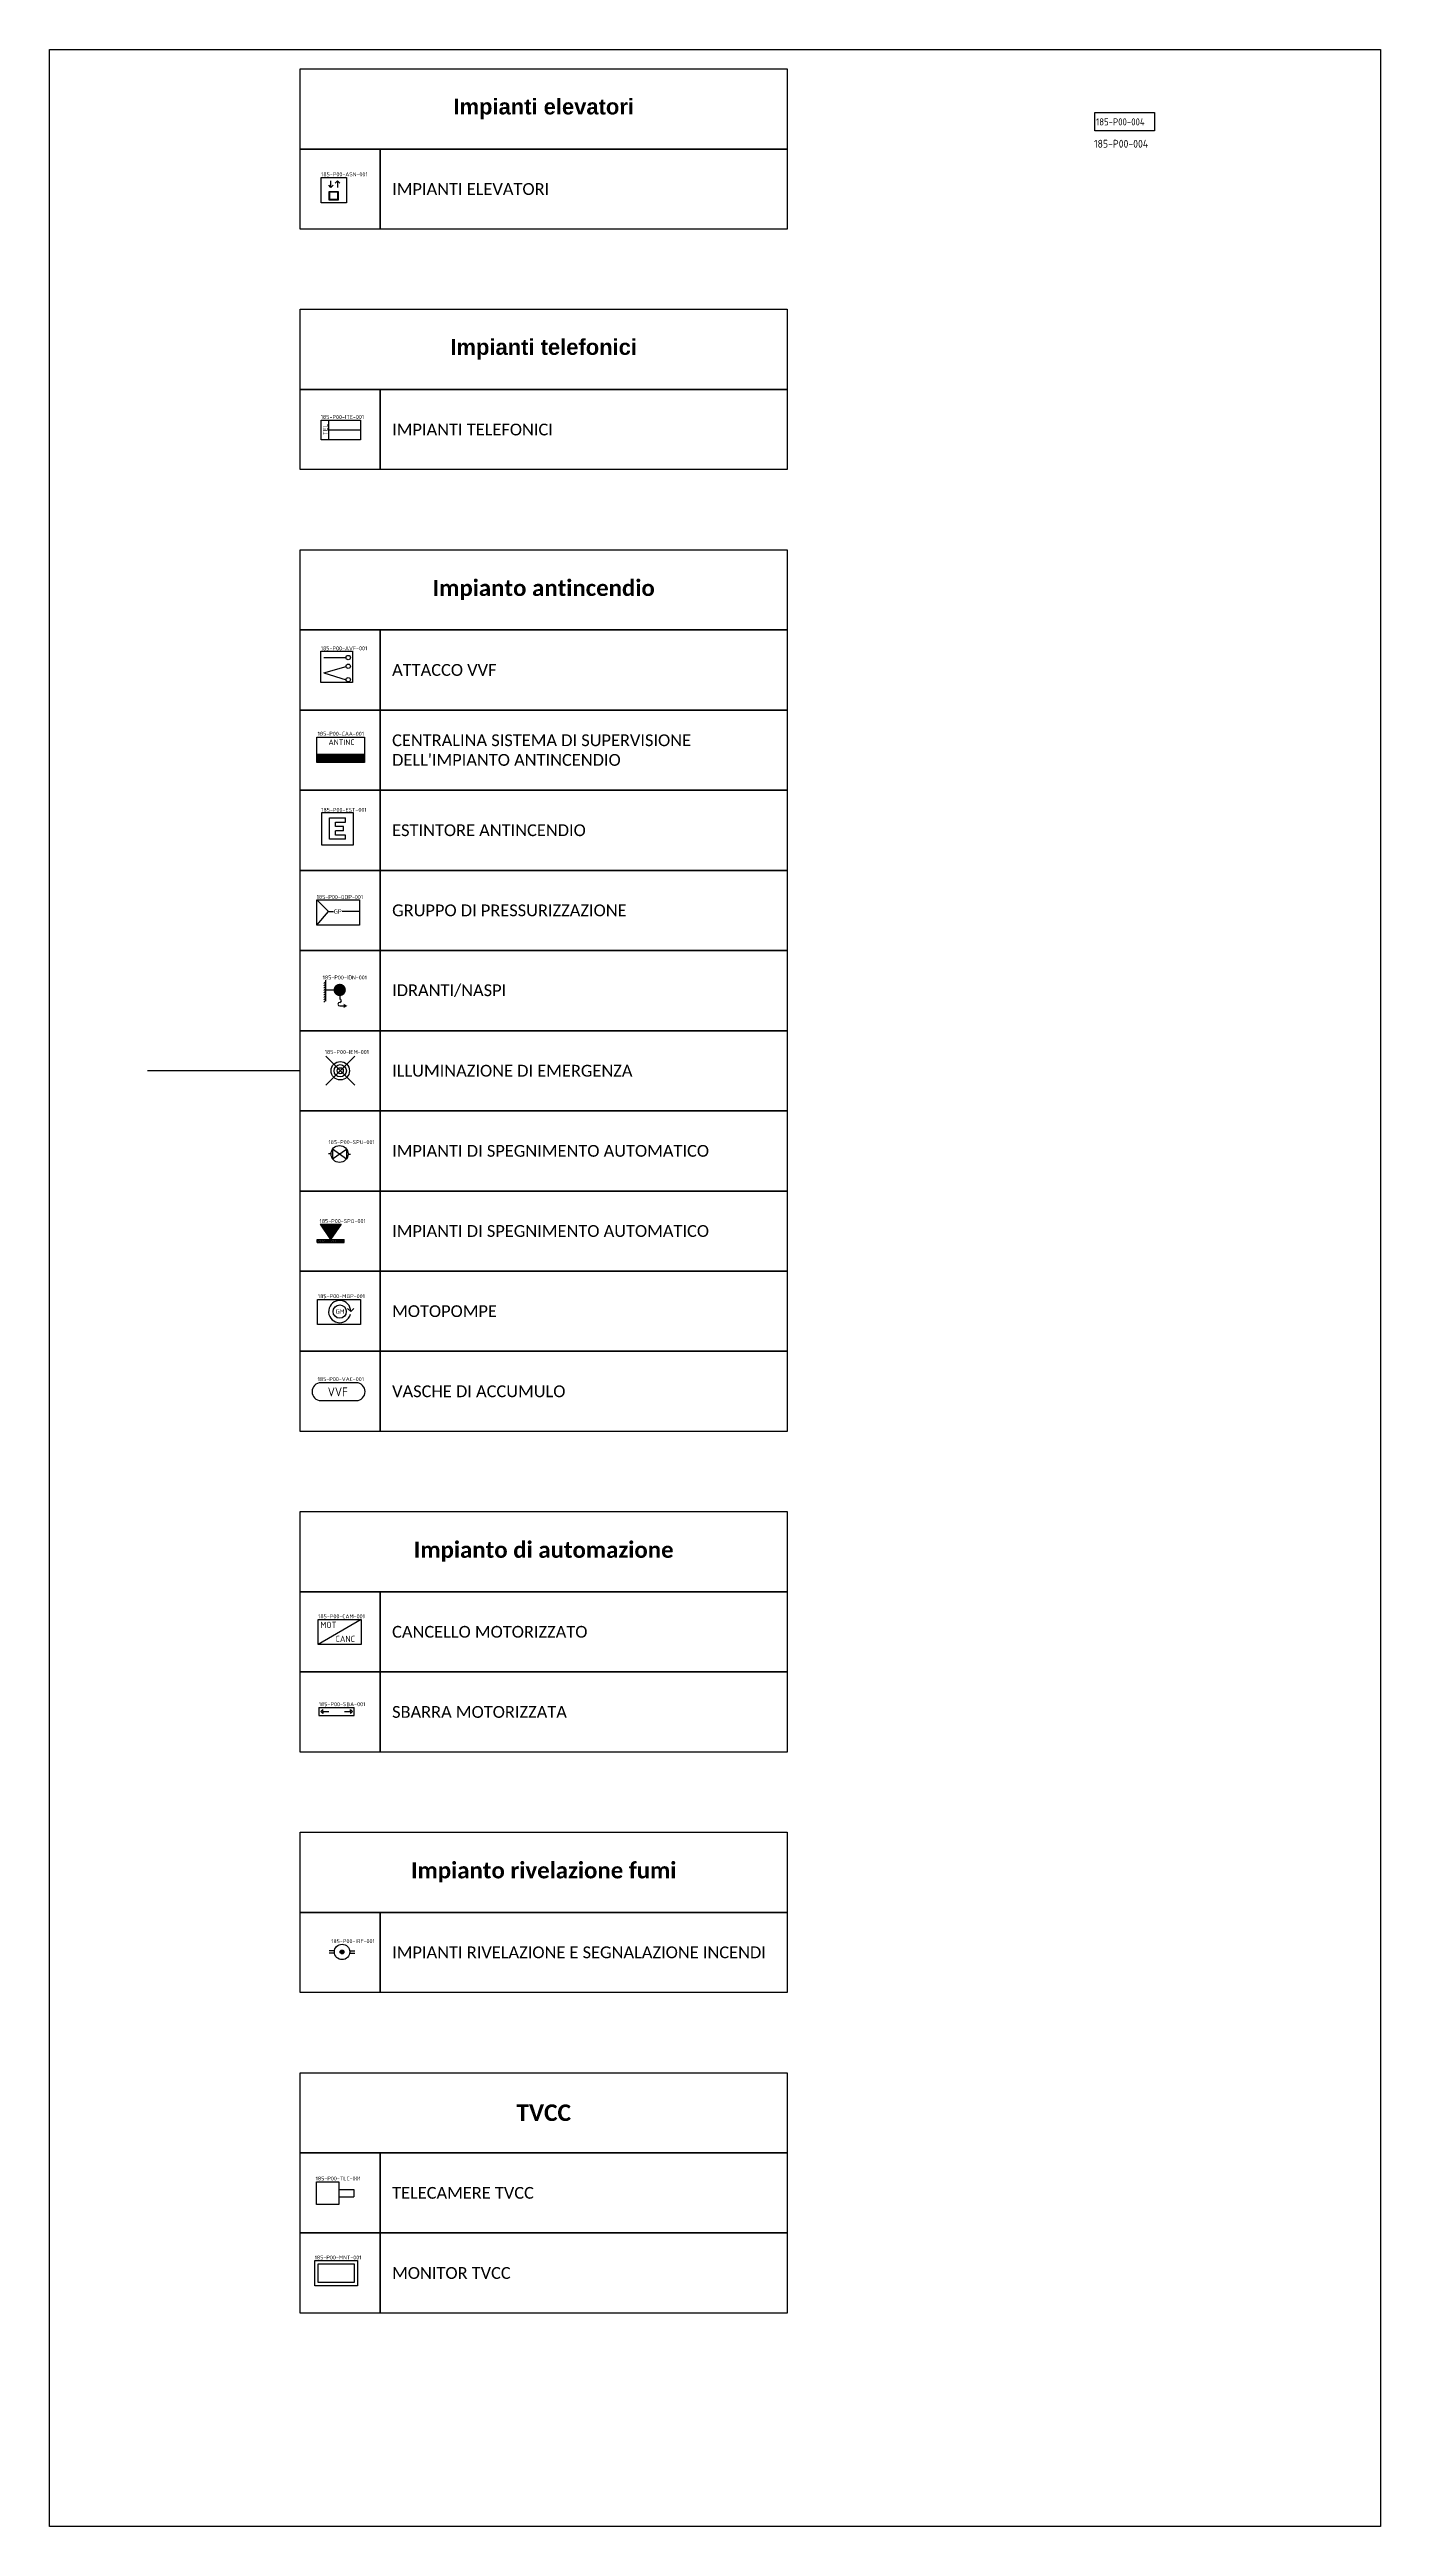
# Model space of a CAD drawing. Header units: millimetres. Extents: x -605.1 to -535.8, y -486.8 to -421.1.
# Drawn here: x -552.74 to -535.8, y -480.41 to -448.89 of the extents above; entities that cross this region are included whole.
import ezdxf

# ---------------------------------------------------------------- set-up
doc = ezdxf.new("R2010")
doc.units = ezdxf.units.MM
doc.linetypes.add('TRATTEGGIATA', pattern=[0.75, 0.5, -0.25])
for name, color, linetype in [('00_Legenda-Linee', 7, 'Continuous'), ('A-Testo', 7, 'Continuous'), ('I-Impianti Antincendio', 1, 'Continuous'), ('I-Impianti Automazione', 4, 'Continuous'), ('I-Impianti Elevatori', 4, 'Continuous'), ('I-Impianti Rilevazione Fumi', 1, 'Continuous'), ('I-Impianti TVCC', 6, 'Continuous'), ('I-Telefonici', 6, 'Continuous'), ('Z-RM', 5, 'Continuous'), ('Z-RMBK', 6, 'Continuous'), ('Z-RMTXT', 1, 'Continuous')]:
    doc.layers.add(name, color=color, linetype=linetype)
doc.styles.get("Standard").update_dxf_attribs({"font": 'isocp.shx'})

# ---------------------------------------------------------------- blocks, each defined once
blk = doc.blocks.new('ELEVATORE')
for points in [[(-0.161, 0.322), (0.161, 0.322), (0.161, 0), (-0.161, 0)], [(-0.057, 0.147), (0.057, 0.147), (0.057, 0.034), (-0.057, 0.034)], [(-0.049, 0.139), (0.049, 0.139), (0.049, 0.042), (-0.049, 0.042)]]:
    blk.add_lwpolyline(points, close=True)
for points in [[(-0.036, 0.198), (-0.064, 0.227)], [(-0.036, 0.198), (-0.036, 0.28)], [(-0.036, 0.198), (-0.007, 0.227)], [(0.046, 0.28), (0.017, 0.251)], [(0.046, 0.28), (0.046, 0.198)], [(0.046, 0.28), (0.075, 0.251)]]:
    blk.add_lwpolyline(points)
blk.add_attdef('CODICE', (-0.161, 0.339), '', height=0.05)
at = {"flags": 1}
for tag, p in [('CODICE_LOCALE', (-0.148, -0.165)), ('DENOMINAZIONE_APPARATO', (-0.143, -0.268)), ('MARCA', (-0.147, -0.604)), ('FOTO', (-0.143, -0.505)), ('NOTE', (-0.143, -0.399)), ('TIPO', (-0.147, -0.804)), ('STATO_CONSERVAZIONE', (-0.146, -0.897)), ('MODELLO', (-0.143, -0.7)), ('CODICE_STORICO', (-0.182, -1.126)), ('MATRICOLA', (-0.182, -1.214)), ('ANNO_COSTRUZIONE_INSTALLAZIONE', (-0.165, -1.003)), ('GC', (-0.181, -1.593)), ('NUMERO_FERMATE', (-0.179, -1.322)), ('FUNE_OLEODIN', (-0.179, -1.412)), ('PORTATA_IMP_ELEVATORE', (-0.179, -1.5)), ('VCT', (-0.181, -1.761)), ('VCL', (-0.181, -1.848)), ('VSAN', (-0.181, -1.935)), ('GF', (-0.181, -1.681)), ('ATTRIBUTO_01', (-0.188, -2.124)), ('ATTRIBUTO_02', (-0.188, -2.21)), ('VCC', (-0.181, -2.026)), ('ATTRIBUTO_03', (-0.188, -2.306)), ('ATTRIBUTO_04', (-0.188, -2.392)), ('ATTRIBUTO_05', (-0.188, -2.481)), ('ATTRIBUTO_06', (-0.188, -2.566)), ('ATTRIBUTO_07', (-0.188, -2.659)), ('ATTRIBUTO_08', (-0.187, -2.744)), ('ATTRIBUTO_09', (-0.187, -2.835)), ('ATTRIBUTO_10', (-0.187, -2.921))]:
    blk.add_attdef(tag, p, '', height=0.05, dxfattribs=at)
blk = doc.blocks.new('IMP_TELEFONICI')
for p, q in [((-0.25, 0.25), (0.25, 0.25)), ((-0.25, 0), (-0.25, 0.25)), ((0.25, 0), (-0.25, 0)), ((-0.15, 0), (-0.15, 0.25)), ((-0.15, 0.125), (0.25, 0.125)), ((0.25, 0.25), (0.25, 0))]:
    blk.add_line(p, q)
at = {"insert": (-0.227, 0.058), "char_height": 0.06, "width": 0.36299, "attachment_point": 1, "rotation": 90}
blk.add_mtext('{\\Fisocp.shx|c228;TEL}', dxfattribs=at)
blk.add_attdef('CODICE', (-0.254, 0.266), '', height=0.05)
at = {"flags": 1}
for tag, p in [('CODICE_LOCALE', (-0.275, -0.186)), ('DENOMINAZIONE_APPARATO', (-0.269, -0.288)), ('NOTE', (-0.27, -0.42)), ('FOTO', (-0.27, -0.525)), ('SUPERFICIE', (-0.265, -0.63)), ('GC', (-0.259, -0.869)), ('GF', (-0.259, -0.957)), ('STATO_CONSERVAZIONE', (-0.253, -0.747)), ('VCT', (-0.259, -1.037)), ('VCL', (-0.259, -1.124)), ('VSAN', (-0.259, -1.212)), ('VCC', (-0.259, -1.302)), ('ATTRIBUTO_01', (-0.265, -1.401)), ('ATTRIBUTO_02', (-0.265, -1.486)), ('ATTRIBUTO_03', (-0.265, -1.583)), ('ATTRIBUTO_04', (-0.265, -1.668)), ('ATTRIBUTO_05', (-0.265, -1.757)), ('ATTRIBUTO_06', (-0.265, -1.842)), ('ATTRIBUTO_07', (-0.265, -1.935)), ('ATTRIBUTO_08', (-0.265, -2.021)), ('ATTRIBUTO_09', (-0.265, -2.112)), ('ATTRIBUTO_10', (-0.265, -2.197))]:
    blk.add_attdef(tag, p, '', height=0.05, dxfattribs=at)
blk = doc.blocks.new('ATTPOMPA')
for p, q in [((-0.2, 0.4), (0.2, 0.4)), ((-0.2, 0), (-0.2, 0.4)), ((-0.165, 0.319), (0.118, 0.319)), ((0.2, 0.4), (0.2, 0)), ((0.2, 0), (-0.2, 0)), ((-0.165, 0.122), (0.119, 0.206)), ((-0.165, 0.122), (0.119, 0.037))]:
    blk.add_line(p, q)
for centre in [(0.146, 0.319), (0.146, 0.208), (0.146, 0.036)]:
    blk.add_circle(centre, 0.0277)
blk.add_attdef('CODICE', (-0.202, 0.411), '', height=0.05)
at = {"flags": 1}
for tag, p in [('CODICE_LOCALE', (-0.184, -0.202)), ('DENOMINAZIONE_APPARATO', (-0.179, -0.304)), ('TIPO', (-0.195, -0.569)), ('STATO_CONSERVAZIONE', (-0.194, -0.662)), ('FOTO', (-0.186, -0.486)), ('NOTE', (-0.179, -0.398)), ('CODICE_STORICO', (-0.195, -0.765)), ('GC', (-0.185, -0.863)), ('GF', (-0.185, -0.95)), ('VCT', (-0.185, -1.03)), ('VCL', (-0.185, -1.117)), ('VSAN', (-0.185, -1.205)), ('VCC', (-0.185, -1.295)), ('ATTRIBUTO_01', (-0.191, -1.394)), ('ATTRIBUTO_02', (-0.191, -1.479)), ('ATTRIBUTO_03', (-0.191, -1.576)), ('ATTRIBUTO_04', (-0.191, -1.661)), ('ATTRIBUTO_05', (-0.191, -1.75)), ('ATTRIBUTO_06', (-0.191, -1.836)), ('ATTRIBUTO_07', (-0.191, -1.929)), ('ATTRIBUTO_08', (-0.191, -2.014)), ('ATTRIBUTO_09', (-0.191, -2.105)), ('ATTRIBUTO_10', (-0.191, -2.19))]:
    blk.add_attdef(tag, p, '', height=0.05, dxfattribs=at)
blk = doc.blocks.new('CENTRANTINC')
for p, q in [((-0.302, 0.103), (0.302, 0.103)), ((-0.302, 0.089), (0.302, 0.089)), ((-0.302, 0.074), (0.302, 0.074)), ((-0.302, 0.059), (0.302, 0.059)), ((-0.302, 0.044), (0.302, 0.044)), ((-0.302, 0.03), (0.302, 0.03)), ((-0.302, 0.015), (0.302, 0.015))]:
    blk.add_line(p, q)
blk.add_lwpolyline([(-0.302, 0.322), (0.302, 0.322), (0.302, 0), (-0.302, 0)], close=True)
at = {"insert": (-0.156, 0.292), "char_height": 0.07, "attachment_point": 1}
blk.add_mtext_dynamic_manual_height_columns('ANTINC', width=0.39664, gutter_width=0.5, heights=[0], dxfattribs=at)
blk.add_attdef('CODICE', (-0.294, 0.34), '', height=0.05)
at = {"flags": 1}
for tag, p in [('CODICE_LOCALE', (-0.304, -0.121)), ('DENOMINAZIONE_APPARATO', (-0.299, -0.224)), ('NOTE', (-0.299, -0.355)), ('MARCA', (-0.303, -0.56)), ('FOTO', (-0.299, -0.461)), ('MODELLO', (-0.299, -0.656)), ('TIPO', (-0.303, -0.76)), ('STATO_CONSERVAZIONE', (-0.302, -0.853)), ('GC', (-0.298, -0.966)), ('VCT', (-0.298, -1.134)), ('VCL', (-0.298, -1.221)), ('VSAN', (-0.298, -1.308)), ('GF', (-0.298, -1.054)), ('ATTRIBUTO_01', (-0.304, -1.497)), ('ATTRIBUTO_02', (-0.304, -1.583)), ('VCC', (-0.298, -1.399)), ('ATTRIBUTO_03', (-0.304, -1.679)), ('ATTRIBUTO_04', (-0.304, -1.765)), ('ATTRIBUTO_05', (-0.304, -1.854)), ('ATTRIBUTO_06', (-0.304, -1.939)), ('ATTRIBUTO_07', (-0.304, -2.032)), ('ATTRIBUTO_08', (-0.304, -2.117)), ('ATTRIBUTO_09', (-0.304, -2.208)), ('ATTRIBUTO_10', (-0.304, -2.294))]:
    blk.add_attdef(tag, p, '', height=0.05, dxfattribs=at)
blk = doc.blocks.new('NASPO')
h = blk.add_hatch(color=256)
h.paths.add_polyline_path([(-0.079, 0.203, 1), (0.079, 0.203, 1)])
h.paths.add_polyline_path([(0.049, 0.029), (0.049, 0), (0.049, -0.029), (0.097, 0)])
for p, q in [((-0.182, 0.326), (-0.182, 0.061)), ((-0.182, 0.306), (-0.203, 0.285)), ((-0.182, 0.277), (-0.203, 0.255)), ((-0.182, 0.247), (-0.203, 0.226)), ((-0.182, 0.217), (-0.203, 0.196)), ((-0.182, 0.187), (-0.203, 0.166)), ((-0.182, 0.158), (-0.203, 0.137)), ((-0.182, 0.128), (-0.203, 0.107)), ((-0.182, 0.098), (-0.203, 0.077)), ((-0.182, 0.068), (-0.203, 0.047)), ((-0.182, 0.203), (-0.08, 0.203)), ((0, 0.124), (0, 0.087)), ((0, 0), (0.049, 0))]:
    blk.add_line(p, q)
for centre, radius, start, end in [((0, 0.022), 0.0222, 90, 270), ((0, 0.066), 0.0211, 270, 90)]:
    blk.add_arc(centre, radius, start, end)
blk.add_attdef('CODICE', (-0.217, 0.337), '', height=0.05)
at = {"flags": 1}
for tag, p in [('CODICE_LOCALE', (-0.2, -0.16)), ('DENOMINAZIONE_APPARATO', (-0.194, -0.262)), ('MARCA', (-0.198, -0.598)), ('NOTE', (-0.195, -0.394)), ('FOTO', (-0.195, -0.499)), ('TIPO', (-0.199, -0.799)), ('STATO_CONSERVAZIONE', (-0.198, -0.891)), ('MODELLO', (-0.194, -0.694)), ('CODICE_STORICO', (-0.189, -0.997)), ('MATRICOLA', (-0.189, -1.085)), ('GC', (-0.189, -1.298)), ('DATA_CONTROLLO_SEMESTRALE', (-0.187, -1.172)), ('VCT', (-0.189, -1.466)), ('VCL', (-0.189, -1.553)), ('GF', (-0.189, -1.386)), ('ATTRIBUTO_01', (-0.195, -1.83)), ('ATTRIBUTO_02', (-0.195, -1.915)), ('VSAN', (-0.189, -1.641)), ('VCC', (-0.189, -1.731)), ('ATTRIBUTO_03', (-0.195, -2.012)), ('ATTRIBUTO_04', (-0.195, -2.097)), ('ATTRIBUTO_05', (-0.195, -2.186)), ('ATTRIBUTO_06', (-0.195, -2.272)), ('ATTRIBUTO_07', (-0.195, -2.364)), ('ATTRIBUTO_08', (-0.195, -2.45)), ('ATTRIBUTO_09', (-0.195, -2.541)), ('ATTRIBUTO_10', (-0.195, -2.626))]:
    blk.add_attdef(tag, p, '', height=0.05, dxfattribs=at)
blk = doc.blocks.new('ESTINTORE')
at = {"color": 0}
for p, q in [((0.204, 0.409), (-0.204, 0.409)), ((-0.204, 0.409), (-0.204, 0)), ((-0.1, 0.07), (-0.1, 0.342)), ((-0.1, 0.342), (0.101, 0.342)), ((0.101, 0.287), (0.101, 0.342)), ((0.204, 0), (0.204, 0.409)), ((-0.204, 0), (0.204, 0)), ((0.101, 0.07), (-0.1, 0.07)), ((-0.026, 0.287), (0.101, 0.287)), ((-0.026, 0.235), (-0.026, 0.287)), ((0.076, 0.235), (-0.026, 0.235)), ((-0.026, 0.125), (-0.026, 0.177)), ((0.076, 0.177), (-0.026, 0.177)), ((0.101, 0.125), (-0.026, 0.125)), ((0.076, 0.177), (0.076, 0.235)), ((0.101, 0.07), (0.101, 0.125))]:
    blk.add_line(p, q, dxfattribs=at)
blk.add_attdef('CODICE', (-0.207, 0.42), '', height=0.05)
at = {"flags": 1}
for tag, p in [('CODICE_LOCALE', (-0.226, -0.253)), ('DENOMINAZIONE_APPARATO', (-0.221, -0.355)), ('NOTE', (-0.221, -0.486)), ('FOTO', (-0.221, -0.592)), ('TIPO', (-0.225, -0.891)), ('STATO_CONSERVAZIONE', (-0.224, -0.984)), ('MARCA', (-0.225, -0.691)), ('MODELLO', (-0.221, -0.787)), ('ANNO_COSTRUZIONE_INSTALLAZIONE', (-0.237, -1.084)), ('CODICE_STORICO', (-0.234, -1.198)), ('MATRICOLA', (-0.234, -1.286)), ('CARRELLATO', (-0.234, -1.382)), ('PESO', (-0.234, -1.469)), ('DATA_CONTROLLO_SEMESTRALE', (-0.234, -1.557)), ('VCT', (-0.23, -1.839)), ('VCL', (-0.23, -1.926)), ('GC', (-0.23, -1.672)), ('GF', (-0.23, -1.759)), ('ATTRIBUTO_01', (-0.236, -2.203)), ('VSAN', (-0.23, -2.014)), ('VCC', (-0.23, -2.104)), ('ATTRIBUTO_02', (-0.236, -2.288)), ('ATTRIBUTO_03', (-0.236, -2.385)), ('ATTRIBUTO_04', (-0.236, -2.47)), ('ATTRIBUTO_05', (-0.236, -2.559)), ('ATTRIBUTO_06', (-0.236, -2.645)), ('ATTRIBUTO_07', (-0.236, -2.738)), ('ATTRIBUTO_08', (-0.236, -2.823)), ('ATTRIBUTO_09', (-0.236, -2.914)), ('ATTRIBUTO_10', (-0.236, -2.999))]:
    blk.add_attdef(tag, p, '', height=0.05, dxfattribs=at)
blk = doc.blocks.new('GRUPRESSUR')
blk.add_lwpolyline([(-0.273, 0.322), (0.273, 0.322), (0.273, 0), (-0.273, 0)], close=True)
for points in [[(-0.273, 0.322), (-0.123, 0.173)], [(-0.273, 0), (-0.123, 0.173), (-0.057, 0.173)], [(0.266, 0.173), (0.051, 0.173)]]:
    blk.add_lwpolyline(points)
blk.add_text('GP', height=0.0539).set_placement((-0.054, 0.146))
blk.add_attdef('CODICE', (-0.273, 0.333), '', height=0.05)
at = {"flags": 1}
for tag, p in [('CODICE_LOCALE', (-0.276, -0.19)), ('DENOMINAZIONE_APPARATO', (-0.27, -0.293)), ('MARCA', (-0.274, -0.629)), ('NOTE', (-0.27, -0.424)), ('FOTO', (-0.271, -0.53)), ('TIPO', (-0.275, -0.829)), ('STATO_CONSERVAZIONE', (-0.274, -0.922)), ('MODELLO', (-0.27, -0.725)), ('VCT', (-0.269, -1.203)), ('VCL', (-0.269, -1.29)), ('GC', (-0.269, -1.035)), ('GF', (-0.269, -1.123)), ('ATTRIBUTO_01', (-0.276, -1.566)), ('VSAN', (-0.269, -1.377)), ('VCC', (-0.269, -1.468)), ('ATTRIBUTO_02', (-0.276, -1.652)), ('ATTRIBUTO_03', (-0.276, -1.748)), ('ATTRIBUTO_04', (-0.276, -1.834)), ('ATTRIBUTO_05', (-0.276, -1.923)), ('ATTRIBUTO_06', (-0.276, -2.008)), ('ATTRIBUTO_07', (-0.276, -2.101)), ('ATTRIBUTO_08', (-0.276, -2.186)), ('ATTRIBUTO_09', (-0.276, -2.277)), ('ATTRIBUTO_10', (-0.275, -2.363))]:
    blk.add_attdef(tag, p, '', height=0.05, dxfattribs=at)
blk = doc.blocks.new('ILL_EMERGENZA')
at = {"color": 0, "linetype": 'ByBlock'}
for p, q in [((0.184, 0.184), (-0.184, -0.184)), ((-0.184, 0.184), (0.184, -0.184))]:
    blk.add_line(p, q, dxfattribs=at)
for radius in [0.117, 0.078, 0.039]:
    blk.add_circle((0, 0), radius, dxfattribs=at)
blk.add_attdef('CODICE', (-0.197, 0.214), '', height=0.05)
at = {"flags": 1}
for tag, p in [('NUMERO_CORPI_ILLUMINANTI', (-0.197, -0.649)), ('CODICE_LOCALE', (-0.19, -0.452)), ('DENOMINAZIONE_APPARATO', (-0.184, -0.554)), ('MARCA', (-0.207, -0.98)), ('FOTO', (-0.203, -0.881)), ('NOTE', (-0.203, -0.775)), ('TIPO', (-0.207, -1.18)), ('STATO_CONSERVAZIONE', (-0.206, -1.273)), ('MODELLO', (-0.203, -1.076)), ('VCT', (-0.202, -1.554)), ('GC', (-0.202, -1.386)), ('GF', (-0.202, -1.474)), ('ATTRIBUTO_01', (-0.208, -1.917)), ('VCL', (-0.202, -1.641)), ('VSAN', (-0.202, -1.728)), ('VCC', (-0.202, -1.819)), ('ATTRIBUTO_02', (-0.208, -2.003)), ('ATTRIBUTO_03', (-0.208, -2.099)), ('ATTRIBUTO_04', (-0.208, -2.185)), ('ATTRIBUTO_05', (-0.208, -2.274)), ('ATTRIBUTO_06', (-0.208, -2.359)), ('ATTRIBUTO_07', (-0.208, -2.452)), ('ATTRIBUTO_08', (-0.208, -2.537)), ('ATTRIBUTO_09', (-0.208, -2.628)), ('ATTRIBUTO_10', (-0.208, -2.714))]:
    blk.add_attdef(tag, p, '', height=0.05, dxfattribs=at)
blk = doc.blocks.new('GRUPMOTOP')
blk.add_lwpolyline([(-0.273, 0.322), (0.273, 0.322), (0.273, 0), (-0.273, 0)], close=True)
for points in [[(0.149, 0.166), (0.109, 0.206)], [(0.149, 0.166), (0.189, 0.206)]]:
    blk.add_lwpolyline(points)
blk.add_circle((0.008, 0.166), 0.0843)
blk.add_arc((0.008, 0.166), 0.141, 0, 346.0006)
blk.add_text('GM', height=0.0562).set_placement((-0.045, 0.139))
blk.add_attdef('CODICE', (-0.269, 0.337), '', height=0.05)
at = {"flags": 1}
for tag, p in [('CODICE_LOCALE', (-0.279, -0.158)), ('DENOMINAZIONE_APPARATO', (-0.273, -0.26)), ('MARCA', (-0.277, -0.596)), ('NOTE', (-0.273, -0.391)), ('FOTO', (-0.274, -0.497)), ('PORTATA', (-0.288, -0.981)), ('TIPO', (-0.278, -0.796)), ('STATO_CONSERVAZIONE', (-0.277, -0.889)), ('MODELLO', (-0.273, -0.692)), ('PREVALENZA', (-0.275, -1.07)), ('GC', (-0.275, -1.174)), ('GF', (-0.275, -1.262)), ('VCT', (-0.275, -1.342)), ('VCL', (-0.275, -1.429)), ('VSAN', (-0.275, -1.516)), ('VCC', (-0.275, -1.607)), ('ATTRIBUTO_01', (-0.281, -1.706)), ('ATTRIBUTO_02', (-0.281, -1.791)), ('ATTRIBUTO_03', (-0.281, -1.887)), ('ATTRIBUTO_04', (-0.281, -1.973)), ('ATTRIBUTO_05', (-0.281, -2.062)), ('ATTRIBUTO_06', (-0.281, -2.147)), ('ATTRIBUTO_07', (-0.281, -2.24)), ('ATTRIBUTO_08', (-0.281, -2.325)), ('ATTRIBUTO_09', (-0.281, -2.416)), ('ATTRIBUTO_10', (-0.281, -2.502))]:
    blk.add_attdef(tag, p, '', height=0.05, dxfattribs=at)
blk = doc.blocks.new('SPRINKLER')
at = {"color": 0, "linetype": 'ByBlock', "ltscale": 0.1}
for p, q in [((-0.171, 0), (-0.171, 0.036)), ((-0.171, 0.036), (0.171, 0.036)), ((-0.171, 0.025), (-0.16, 0.036)), ((-0.171, 0.004), (-0.139, 0.036)), ((-0.171, 0), (0.171, 0)), ((-0.154, 0), (-0.119, 0.036)), ((-0.134, 0.233), (0.134, 0.233)), ((-0.134, 0.233), (0, 0.036)), ((-0.134, 0), (-0.098, 0.036)), ((-0.132, 0.23), (-0.128, 0.233)), ((-0.123, 0.218), (-0.107, 0.233)), ((-0.115, 0.205), (-0.087, 0.233)), ((-0.113, 0), (-0.077, 0.036)), ((-0.106, 0.193), (-0.066, 0.233)), ((-0.098, 0.181), (-0.045, 0.233)), ((-0.092, 0), (-0.057, 0.036)), ((-0.09, 0.168), (-0.025, 0.233)), ((-0.081, 0.156), (-0.004, 0.233)), ((-0.073, 0.144), (0.017, 0.233)), ((-0.072, 0), (-0.036, 0.036)), ((-0.065, 0.131), (0.038, 0.233)), ((-0.056, 0.119), (0.058, 0.233)), ((-0.051, 0), (-0.015, 0.036)), ((-0.048, 0.106), (0.079, 0.233)), ((-0.04, 0.094), (0.1, 0.233)), ((-0.031, 0.082), (0.12, 0.233)), ((-0.03, 0), (0.006, 0.036)), ((-0.023, 0.069), (0.119, 0.211)), ((-0.014, 0.057), (0.075, 0.147)), ((-0.009, 0), (0.026, 0.036)), ((-0.006, 0.045), (0.032, 0.083)), ((0.011, 0), (0.047, 0.036)), ((0.032, 0), (0.068, 0.036)), ((0.053, 0), (0.088, 0.036)), ((0.073, 0), (0.109, 0.036)), ((0.094, 0), (0.13, 0.036)), ((0.115, 0), (0.15, 0.036)), ((0.135, 0), (0.171, 0.035)), ((0.156, 0), (0.171, 0.015)), ((0.171, 0), (0.171, 0.036))]:
    blk.add_line(p, q, dxfattribs=at)
at = {"linetype": 'ByBlock', "ltscale": 0.1}
blk.add_line((0.134, 0.233), (0, 0.036), dxfattribs=at)
blk.add_attdef('CODICE', (-0.14, 0.246), '', height=0.05)
at = {"flags": 1}
for tag, p in [('CODICE_LOCALE', (-0.171, -0.103)), ('DENOMINAZIONE_APPARATO', (-0.166, -0.206)), ('NOTE', (-0.166, -0.337)), ('SUPERFICIE', (-0.184, -0.653)), ('STATO_CONSERVAZIONE', (-0.168, -0.54)), ('FOTO', (-0.166, -0.443)), ('VCT', (-0.221, -0.9)), ('VCL', (-0.221, -0.987)), ('GC', (-0.221, -0.732)), ('GF', (-0.221, -0.82)), ('ATTRIBUTO_01', (-0.227, -1.264)), ('VSAN', (-0.221, -1.075)), ('VCC', (-0.221, -1.165)), ('ATTRIBUTO_02', (-0.227, -1.349)), ('ATTRIBUTO_03', (-0.227, -1.445)), ('ATTRIBUTO_04', (-0.227, -1.531)), ('ATTRIBUTO_05', (-0.227, -1.62)), ('ATTRIBUTO_06', (-0.227, -1.705)), ('ATTRIBUTO_07', (-0.227, -1.798)), ('ATTRIBUTO_08', (-0.227, -1.884)), ('ATTRIBUTO_09', (-0.227, -1.974)), ('ATTRIBUTO_10', (-0.227, -2.06))]:
    blk.add_attdef(tag, p, '', height=0.05, dxfattribs=at)
blk = doc.blocks.new('SERBAACCU_VVFF')
for points in [[(0.225, 0.225), (-0.225, 0.225)], [(-0.225, 0), (0.225, 0)]]:
    blk.add_lwpolyline(points)
for centre, start, end in [((-0.225, 0.113), 90, 270), ((0.225, 0.113), 270, 90)]:
    blk.add_arc(centre, 0.113, start, end)
blk.add_text('VVF', height=0.1127).set_placement((-0.138, 0.054))
blk.add_attdef('CODICE', (-0.267, 0.247), '', height=0.05)
at = {"flags": 1}
for tag, p in [('CODICE_LOCALE', (-0.263, -0.187)), ('DENOMINAZIONE_APPARATO', (-0.258, -0.29)), ('NOTE', (-0.258, -0.421)), ('FOTO', (-0.258, -0.527)), ('VOLUME', (-0.248, -0.617)), ('STATO_CONSERVAZIONE', (-0.247, -0.71)), ('VCT', (-0.242, -0.991)), ('GC', (-0.242, -0.824)), ('GF', (-0.242, -0.911)), ('VCL', (-0.242, -1.078)), ('VSAN', (-0.242, -1.166)), ('VCC', (-0.242, -1.256)), ('ATTRIBUTO_01', (-0.249, -1.355)), ('ATTRIBUTO_02', (-0.249, -1.44)), ('ATTRIBUTO_03', (-0.249, -1.537)), ('ATTRIBUTO_04', (-0.249, -1.622)), ('ATTRIBUTO_05', (-0.249, -1.711)), ('ATTRIBUTO_06', (-0.249, -1.797)), ('ATTRIBUTO_07', (-0.249, -1.889)), ('ATTRIBUTO_08', (-0.249, -1.975)), ('ATTRIBUTO_09', (-0.249, -2.066)), ('ATTRIBUTO_10', (-0.249, -2.151))]:
    blk.add_attdef(tag, p, '', height=0.05, dxfattribs=at)
blk = doc.blocks.new('IMP_SPEGNIMENTO_AUT')
for p, q in [((-0.087, -0.062), (0.089, 0.063)), ((0.089, -0.063), (-0.087, 0.062)), ((-0.087, 0.062), (-0.087, -0.062)), ((0.089, 0.063), (0.089, -0.063))]:
    blk.add_line(p, q)
for points in [[(-0.107, 0.001), (-0.14, 0.001)], [(0.109, 0.001), (0.109, 0), (0.141, 0)]]:
    blk.add_lwpolyline(points)
blk.add_circle((0.001, 0.001), 0.108)
blk.add_attdef('CODICE', (-0.14, 0.127), '', height=0.05)
at = {"flags": 1}
for tag, p in [('CODICE_LOCALE', (-0.174, -0.252)), ('DENOMINAZIONE_APPARATO', (-0.168, -0.354)), ('NOTE', (-0.169, -0.486)), ('FOTO', (-0.169, -0.591)), ('STATO_CONSERVAZIONE', (-0.184, -0.775)), ('SUPERFICIE', (-0.176, -0.684)), ('GC', (-0.171, -0.858)), ('GF', (-0.171, -0.946)), ('VCT', (-0.171, -1.026)), ('VCL', (-0.171, -1.113)), ('VSAN', (-0.171, -1.201)), ('VCC', (-0.171, -1.291)), ('ATTRIBUTO_01', (-0.177, -1.39)), ('ATTRIBUTO_02', (-0.177, -1.475)), ('ATTRIBUTO_03', (-0.177, -1.572)), ('ATTRIBUTO_04', (-0.177, -1.657)), ('ATTRIBUTO_05', (-0.177, -1.746)), ('ATTRIBUTO_06', (-0.177, -1.832)), ('ATTRIBUTO_07', (-0.177, -1.924)), ('ATTRIBUTO_08', (-0.177, -2.01)), ('ATTRIBUTO_09', (-0.177, -2.101)), ('ATTRIBUTO_10', (-0.177, -2.186))]:
    blk.add_attdef(tag, p, '', height=0.05, dxfattribs=at)
blk = doc.blocks.new('MOT_CANC')
blk.add_line((0.273, 0.322), (-0.273, 0))
blk.add_lwpolyline([(-0.273, 0.322), (0.273, 0.322), (0.273, 0), (-0.273, 0)], close=True)
at = {"char_height": 0.08, "attachment_point": 1}
for s, insert in [('MOT', (-0.245, 0.291)), ('CANC', (-0.052, 0.113))]:
    blk.add_mtext_dynamic_manual_height_columns(s, width=0.39664, gutter_width=0.5, heights=[0], dxfattribs=dict(at, insert=insert))
blk.add_attdef('CODICE', (-0.273, 0.336), '', height=0.05)
at = {"flags": 1}
for tag, p in [('CODICE_LOCALE', (-0.273, -0.207)), ('DENOMINAZIONE_APPARATO', (-0.267, -0.309)), ('MARCA', (-0.271, -0.645)), ('NOTE', (-0.268, -0.44)), ('FOTO', (-0.268, -0.546)), ('TIPO', (-0.272, -0.845)), ('STATO_CONSERVAZIONE', (-0.271, -0.938)), ('MODELLO', (-0.268, -0.741)), ('VCT', (-0.267, -1.219)), ('VCL', (-0.267, -1.306)), ('GC', (-0.267, -1.051)), ('GF', (-0.267, -1.139)), ('ATTRIBUTO_01', (-0.273, -1.583)), ('VSAN', (-0.267, -1.394)), ('VCC', (-0.267, -1.484)), ('ATTRIBUTO_02', (-0.273, -1.668)), ('ATTRIBUTO_03', (-0.273, -1.764)), ('ATTRIBUTO_04', (-0.273, -1.85)), ('ATTRIBUTO_05', (-0.273, -1.939)), ('ATTRIBUTO_06', (-0.273, -2.024)), ('ATTRIBUTO_07', (-0.273, -2.117)), ('ATTRIBUTO_08', (-0.273, -2.203)), ('ATTRIBUTO_09', (-0.273, -2.293)), ('ATTRIBUTO_10', (-0.273, -2.379))]:
    blk.add_attdef(tag, p, '', height=0.05, dxfattribs=at)
blk = doc.blocks.new('SBARRA')
for p, q in [((-0.225, 0.1), (0.225, 0.1)), ((-0.225, 0.1), (-0.225, 0)), ((-0.175, 0.075), (-0.2, 0.05)), ((-0.175, 0.025), (-0.2, 0.05)), ((-0.175, 0.05), (-0.175, 0.075)), ((-0.175, 0.05), (-0.175, 0.025)), ((-0.175, 0.05), (-0.1, 0.05)), ((0.1, 0.05), (0.175, 0.05)), ((0.175, 0.05), (0.175, 0.075)), ((0.175, 0.075), (0.2, 0.05)), ((0.175, 0.05), (0.175, 0.025)), ((0.175, 0.025), (0.2, 0.05)), ((0.225, 0), (0.225, 0.1)), ((-0.225, 0), (0.225, 0))]:
    blk.add_line(p, q)
blk.add_attdef('CODICE', (-0.227, 0.117), '', height=0.05)
at = {"flags": 1}
for tag, p in [('CODICE_LOCALE', (-0.215, -0.144)), ('DENOMINAZIONE_APPARATO', (-0.209, -0.246)), ('MARCA', (-0.213, -0.582)), ('NOTE', (-0.209, -0.377)), ('FOTO', (-0.21, -0.483)), ('MODELLO', (-0.209, -0.678)), ('TIPO', (-0.214, -0.782)), ('STATO_CONSERVAZIONE', (-0.213, -0.875)), ('GC', (-0.208, -0.988)), ('VCT', (-0.208, -1.156)), ('VCL', (-0.208, -1.243)), ('GF', (-0.208, -1.076)), ('ATTRIBUTO_01', (-0.215, -1.52)), ('ATTRIBUTO_02', (-0.215, -1.605)), ('VSAN', (-0.208, -1.331)), ('VCC', (-0.208, -1.421)), ('ATTRIBUTO_03', (-0.215, -1.701)), ('ATTRIBUTO_04', (-0.215, -1.787)), ('ATTRIBUTO_05', (-0.215, -1.876)), ('ATTRIBUTO_06', (-0.215, -1.961)), ('ATTRIBUTO_07', (-0.215, -2.054)), ('ATTRIBUTO_08', (-0.215, -2.14)), ('ATTRIBUTO_09', (-0.215, -2.231)), ('ATTRIBUTO_10', (-0.215, -2.316))]:
    blk.add_attdef(tag, p, '', height=0.05, dxfattribs=at)
blk = doc.blocks.new('RILANTINC')
at = {"transparency": 33554687}
h = blk.add_hatch(color=256, dxfattribs=at)
h.dxf.hatch_style = 1
h.paths.add_polyline_path([(0.024, 0, 1), (-0.024, 0, 1)])
for p, q in [((-0.096, 0.015), (-0.162, 0.015)), ((0.096, 0.015), (0.162, 0.015)), ((-0.096, -0.015), (-0.162, -0.015)), ((0.096, -0.015), (0.162, -0.015))]:
    blk.add_line(p, q)
for radius in [0.0977, 0.0243]:
    blk.add_circle((0, 0), radius)
blk.add_attdef('CODICE', (-0.138, 0.112), '', height=0.05)
at = {"flags": 1}
for tag, p in [('CODICE_LOCALE', (-0.117, -0.194)), ('DENOMINAZIONE_APPARATO', (-0.111, -0.297)), ('STATO_CONSERVAZIONE', (-0.116, -0.596)), ('SUPERFICIE', (-0.116, -0.492)), ('NOTE', (-0.111, -0.39)), ('VCT', (-0.117, -0.857)), ('VCL', (-0.117, -0.944)), ('GC', (-0.117, -0.689)), ('GF', (-0.117, -0.777)), ('ATTRIBUTO_01', (-0.123, -1.22)), ('ATTRIBUTO_02', (-0.123, -1.306)), ('VSAN', (-0.117, -1.031)), ('VCC', (-0.117, -1.122)), ('ATTRIBUTO_03', (-0.123, -1.402)), ('ATTRIBUTO_04', (-0.123, -1.488)), ('ATTRIBUTO_05', (-0.123, -1.577)), ('ATTRIBUTO_06', (-0.123, -1.662)), ('ATTRIBUTO_07', (-0.123, -1.755)), ('ATTRIBUTO_08', (-0.123, -1.84)), ('ATTRIBUTO_09', (-0.123, -1.931)), ('ATTRIBUTO_10', (-0.123, -2.017))]:
    blk.add_attdef(tag, p, '', height=0.05, dxfattribs=at)
blk = doc.blocks.new('MONITOR_TVCC')
for points in [[(-0.273, 0.322), (0.273, 0.322), (0.273, 0), (-0.273, 0)], [(-0.23, 0.279), (0.23, 0.279), (0.23, 0.043), (-0.23, 0.043)]]:
    blk.add_lwpolyline(points, close=True)
blk.add_attdef('CODICE', (-0.273, 0.336), '', height=0.05)
at = {"flags": 1}
for tag, p in [('CODICE_LOCALE', (-0.276, -0.155)), ('DENOMINAZIONE_APPARATO', (-0.27, -0.257)), ('NOTE', (-0.271, -0.351)), ('FOTO', (-0.277, -0.44)), ('STATO_CONSERVAZIONE', (-0.275, -0.535)), ('GC', (-0.276, -0.628)), ('VCT', (-0.276, -0.796)), ('VCL', (-0.276, -0.883)), ('VSAN', (-0.276, -0.97)), ('GF', (-0.276, -0.716)), ('ATTRIBUTO_01', (-0.282, -1.159)), ('ATTRIBUTO_02', (-0.282, -1.245)), ('VCC', (-0.276, -1.061)), ('ATTRIBUTO_03', (-0.282, -1.341)), ('ATTRIBUTO_04', (-0.282, -1.427)), ('ATTRIBUTO_05', (-0.282, -1.516)), ('ATTRIBUTO_06', (-0.282, -1.601)), ('ATTRIBUTO_07', (-0.282, -1.694)), ('ATTRIBUTO_08', (-0.282, -1.779)), ('ATTRIBUTO_09', (-0.282, -1.87)), ('ATTRIBUTO_10', (-0.282, -1.956))]:
    blk.add_attdef(tag, p, '', height=0.05, dxfattribs=at)
blk = doc.blocks.new('TELECAMERE_TVCC')
for p, q in [((-0.143, 0.286), (0.143, 0.286)), ((-0.143, 0), (-0.143, 0.286)), ((0.143, 0.286), (0.143, 0)), ((0.143, 0.191), (0.334, 0.191)), ((0.143, 0.095), (0.334, 0.095)), ((0.334, 0.191), (0.334, 0.095)), ((0.143, 0), (-0.143, 0))]:
    blk.add_line(p, q)
blk.add_attdef('CODICE', (-0.153, 0.304), '', height=0.05)
at = {"flags": 1}
for tag, p in [('CODICE_LOCALE', (-0.085, -0.112)), ('DENOMINAZIONE_APPARATO', (-0.08, -0.214)), ('NOTE', (-0.08, -0.307)), ('FOTO', (-0.087, -0.396)), ('STATO_CONSERVAZIONE', (-0.085, -0.492)), ('GC', (-0.085, -0.585)), ('GF', (-0.085, -0.672)), ('VCT', (-0.085, -0.752)), ('VCL', (-0.085, -0.839)), ('VSAN', (-0.085, -0.927)), ('ATTRIBUTO_01', (-0.092, -1.116)), ('ATTRIBUTO_02', (-0.092, -1.201)), ('ATTRIBUTO_03', (-0.092, -1.298)), ('VCC', (-0.085, -1.017)), ('ATTRIBUTO_04', (-0.092, -1.383)), ('ATTRIBUTO_05', (-0.092, -1.472)), ('ATTRIBUTO_06', (-0.092, -1.558)), ('ATTRIBUTO_07', (-0.092, -1.651)), ('ATTRIBUTO_08', (-0.092, -1.736)), ('ATTRIBUTO_09', (-0.092, -1.827)), ('ATTRIBUTO_10', (-0.092, -1.912))]:
    blk.add_attdef(tag, p, '', height=0.05, dxfattribs=at)
blk = doc.blocks.new('BLOCCO_VANO')
blk.add_lwpolyline([(-0.378, 0.233), (0.378, 0.233), (0.378, 0), (-0.378, 0)], close=True)
blk.add_attdef('CODICE_LOCALE', (-0.364, 0.07), '', height=0.09)
at = {"flags": 1}
for tag, p in [('DESTINAZIONE_USO', (-0.366, -0.108)), ('PRESENZA_CONTROSOFFITTO', (-0.367, -0.265)), ('FINITURA_PAVIMENTO', (-0.367, -0.353)), ('DENOMINAZIONE_VANO', (-0.364, -0.186)), ('FINITURA_PARETE', (-0.367, -0.44)), ('FINITURA_SOFFITTO', (-0.365, -0.54)), ('FOTO', (-0.362, -0.633)), ('VOLUME', (-0.365, -0.924)), ('ALTEZZA', (-0.364, -0.733)), ('SUPERFICIE', (-0.364, -0.831)), ('PERIMETRO', (-0.359, -1.015))]:
    blk.add_attdef(tag, p, '', height=0.05, dxfattribs=at)

msp = doc.modelspace()

# ---------------------------------------------------------------- linework, layer by layer
msp.add_line((-549.551, -461.885), (-551.492, -461.885))
at = {"layer": '00_Legenda-Linee', "ltscale": 50}
for points in [[(-549.551, -449.133), (-543.352, -449.133), (-543.352, -450.153), (-549.551, -450.153)], [(-548.531, -450.153), (-543.352, -450.153), (-543.352, -451.173), (-548.531, -451.173)], [(-549.551, -452.193), (-543.352, -452.193), (-543.352, -453.213), (-549.551, -453.213)], [(-548.531, -453.213), (-543.352, -453.213), (-543.352, -454.234), (-548.531, -454.234)], [(-549.551, -455.254), (-543.352, -455.254), (-543.352, -456.274), (-549.551, -456.274)], [(-548.531, -456.274), (-543.352, -456.274), (-543.352, -457.294), (-548.531, -457.294)], [(-548.531, -457.294), (-543.352, -457.294), (-543.352, -458.314), (-548.531, -458.314)], [(-548.531, -458.314), (-543.352, -458.314), (-543.352, -459.334), (-548.531, -459.334)], [(-548.531, -459.334), (-543.352, -459.334), (-543.352, -460.355), (-548.531, -460.355)], [(-548.531, -460.355), (-543.352, -460.355), (-543.352, -461.375), (-548.531, -461.375)], [(-548.531, -461.375), (-543.352, -461.375), (-543.352, -462.395), (-548.531, -462.395)], [(-548.531, -462.395), (-543.352, -462.395), (-543.352, -463.415), (-548.531, -463.415)], [(-548.531, -463.415), (-543.352, -463.415), (-543.352, -464.435), (-548.531, -464.435)], [(-548.531, -464.435), (-543.352, -464.435), (-543.352, -465.455), (-548.531, -465.455)], [(-548.531, -465.455), (-543.352, -465.455), (-543.352, -466.475), (-548.531, -466.475)], [(-549.551, -467.496), (-543.352, -467.496), (-543.352, -468.516), (-549.551, -468.516)], [(-548.531, -468.516), (-543.352, -468.516), (-543.352, -469.536), (-548.531, -469.536)], [(-548.531, -469.536), (-543.352, -469.536), (-543.352, -470.556), (-548.531, -470.556)], [(-549.551, -471.576), (-543.352, -471.576), (-543.352, -472.596), (-549.551, -472.596)], [(-548.531, -472.596), (-543.352, -472.596), (-543.352, -473.617), (-548.531, -473.617)], [(-549.551, -474.637), (-543.352, -474.637), (-543.352, -475.657), (-549.551, -475.657)], [(-548.531, -475.657), (-543.352, -475.657), (-543.352, -476.677), (-548.531, -476.677)], [(-548.531, -476.677), (-543.352, -476.677), (-543.352, -477.697), (-548.531, -477.697)]]:
    msp.add_lwpolyline(points, close=True, dxfattribs=at)
at = {"layer": '00_Legenda-Linee'}
for points in [[(-549.551, -450.153), (-548.531, -450.153), (-548.531, -451.173), (-549.551, -451.173)], [(-549.551, -453.213), (-548.531, -453.213), (-548.531, -454.234), (-549.551, -454.234)], [(-549.551, -456.274), (-548.531, -456.274), (-548.531, -457.294), (-549.551, -457.294)], [(-549.551, -457.294), (-548.531, -457.294), (-548.531, -458.314), (-549.551, -458.314)], [(-549.551, -458.314), (-548.531, -458.314), (-548.531, -459.334), (-549.551, -459.334)], [(-549.551, -459.334), (-548.531, -459.334), (-548.531, -460.355), (-549.551, -460.355)], [(-549.551, -460.355), (-548.531, -460.355), (-548.531, -461.375), (-549.551, -461.375)], [(-549.551, -461.375), (-548.531, -461.375), (-548.531, -462.395), (-549.551, -462.395)], [(-549.551, -462.395), (-548.531, -462.395), (-548.531, -463.415), (-549.551, -463.415)], [(-549.551, -463.415), (-548.531, -463.415), (-548.531, -464.435), (-549.551, -464.435)], [(-549.551, -464.435), (-548.531, -464.435), (-548.531, -465.455), (-549.551, -465.455)], [(-549.551, -465.455), (-548.531, -465.455), (-548.531, -466.475), (-549.551, -466.475)], [(-549.551, -468.516), (-548.531, -468.516), (-548.531, -469.536), (-549.551, -469.536)], [(-549.551, -469.536), (-548.531, -469.536), (-548.531, -470.556), (-549.551, -470.556)], [(-549.551, -472.596), (-548.531, -472.596), (-548.531, -473.617), (-549.551, -473.617)], [(-549.551, -475.657), (-548.531, -475.657), (-548.531, -476.677), (-549.551, -476.677)], [(-549.551, -476.677), (-548.531, -476.677), (-548.531, -477.697), (-549.551, -477.697)]]:
    msp.add_lwpolyline(points, close=True, dxfattribs=at)
at = {"layer": 'Z-RM'}
msp.add_lwpolyline([(-552.741, -448.887), (-535.802, -448.887), (-535.802, -480.412), (-552.741, -480.412)], close=True, dxfattribs=at)

# ---------------------------------------------------------------- block references
at = {"layer": 'I-Impianti Antincendio'}
for name, p, values in [('ATTPOMPA', (-549.086, -456.944), {'CODICE': '185-P00-AVF-001'}), ('CENTRANTINC', (-549.035, -457.96), {'CODICE': '185-P00-CAA-001'}), ('ESTINTORE', (-549.076, -459.009), {'CODICE': '185-P00-EST-001'}), ('GRUPRESSUR', (-549.068, -460.031), {'CODICE': '185-P00-GDP-001'}), ('NASPO', (-549.048, -461.059), {'CODICE': '185-P00-IDN-001'}), ('ILL_EMERGENZA', (-549.041, -461.885), {'CODICE': '185-P00-IEM-001'}), ('IMP_SPEGNIMENTO_AUT', (-549.051, -462.945), {'CODICE': '185-P00-SPU-001'}), ('SPRINKLER', (-549.164, -464.069), {'CODICE': '185-P00-SPG-001'}), ('GRUPMOTOP', (-549.056, -465.116), {'CODICE': '185-P00-MGP-001'}), ('SERBAACCU_VVFF', (-549.062, -466.082), {'CODICE': '185-P00-VAC-001'})]:
    msp.add_blockref(name, p, dxfattribs=at).add_auto_attribs(values)
at = {"layer": 'I-Impianti Automazione'}
for name, p, values in [('MOT_CANC', (-549.049, -469.189), {'CODICE': '185-P00-CAM-001'}), ('SBARRA', (-549.087, -470.089), {'CODICE': '185-P00-SBA-001'})]:
    msp.add_blockref(name, p, dxfattribs=at).add_auto_attribs(values)
at = {"layer": 'I-Impianti Elevatori'}
msp.add_blockref('ELEVATORE', (-549.123, -450.839), dxfattribs=at).add_auto_attribs({'CODICE': '185-P00-ASN-001'})
at = {"layer": 'I-Impianti Rilevazione Fumi'}
msp.add_blockref('RILANTINC', (-549.018, -473.1), dxfattribs=at).add_auto_attribs({'CODICE': '185-P00-IRF-001'})
at = {"layer": 'I-Impianti TVCC'}
for name, p, values in [('TELECAMERE_TVCC', (-549.201, -476.313), {'CODICE': '185-P00-TLC-001'}), ('MONITOR_TVCC', (-549.093, -477.35), {'CODICE': '185-P00-MNT-001'})]:
    msp.add_blockref(name, p, dxfattribs=at).add_auto_attribs(values)
at = {"layer": 'I-Telefonici'}
msp.add_blockref('IMP_TELEFONICI', (-549.035, -453.854), dxfattribs=at).add_auto_attribs({'CODICE': '185-P00-ITE-001'})
at = {"layer": 'Z-RMBK'}
msp.add_blockref('BLOCCO_VANO', (-539.058, -449.923), dxfattribs=at).add_auto_attribs({'CODICE_LOCALE': '185-P00-004'})

# ---------------------------------------------------------------- texts
at = {"layer": 'A-Testo'}
for s, insert, char_height, width, attachment_point in [('{\\fArial|b1|i0|c0|p34;Impianti elevatori}', (-546.452, -449.643), 0.2, 6.19909, 5), ('\\pxi0,l1;{\\fCalibri|b0|i0|c1|p0;IMPIANTI ELEVATORI}', (-548.531, -450.663), 0.15, 5.17894, 4), ('{\\fArial|b1|i0|c0|p34;Impianti telefonici}', (-546.452, -452.703), 0.2, 6.19909, 5), ('\\pxi0,l1;{\\fCalibri|b0|i0|c1|p0;IMPIANTI TELEFONICI}', (-548.531, -453.724), 0.15, 5.17894, 4), ('{\\fCalibri|b1|i0|c1|p0;\\H1.025641x;Impianto antincendio}', (-546.452, -455.764), 0.2, 6.19909, 5), ('\\pxi0,l1;{\\fCalibri|b0|i0|c1|p0;ATTACCO VVF}', (-548.531, -456.784), 0.15, 5.17894, 4), ("\\pxi0,l1;{\\fCalibri|b0|i0|c1|p0;CENTRALINA SISTEMA DI SUPERVISIONE DELL'IMPIANTO ANTINCENDIO}", (-548.531, -457.804), 0.15, 5.17894, 4), ('\\pxi0,l1;{\\fCalibri|b0|i0|c1|p0;ESTINTORE ANTINCENDIO}', (-548.531, -458.824), 0.15, 5.17894, 4), ('\\pxi0,l1;{\\fCalibri|b0|i0|c1|p0;GRUPPO DI PRESSURIZZAZIONE}', (-548.531, -459.844), 0.15, 5.17894, 4), ('\\pxi0,l1;{\\fCalibri|b0|i0|c1|p0;IDRANTI/NASPI}', (-548.531, -460.865), 0.15, 5.17894, 4), ('\\pxi0,l1;{\\fCalibri|b0|i0|c1|p0;ILLUMINAZIONE DI EMERGENZA}', (-548.531, -461.885), 0.15, 5.17894, 4), ('\\pxi0,l1;{\\fCalibri|b0|i0|c1|p0;IMPIANTI DI SPEGNIMENTO AUTOMATICO}', (-548.531, -462.905), 0.15, 5.17894, 4), ('\\pxi0,l1;{\\fCalibri|b0|i0|c1|p0;IMPIANTI DI SPEGNIMENTO AUTOMATICO}', (-548.531, -463.925), 0.15, 5.17894, 4), ('\\pxi0,l1;{\\fCalibri|b0|i0|c1|p0;MOTOPOMPE}', (-548.531, -464.945), 0.15, 5.17894, 4), ('\\pxi0,l1;{\\fCalibri|b0|i0|c1|p0;VASCHE DI ACCUMULO}', (-548.531, -465.965), 0.15, 5.17894, 4), ('{\\fCalibri|b1|i0|c1|p0;\\H1.025641x;Impianto di automazione}', (-546.452, -468.006), 0.2, 6.19909, 5), ('\\pxi0,l1;{\\fCalibri|b0|i0|c1|p0;CANCELLO MOTORIZZATO}', (-548.531, -469.026), 0.15, 5.17894, 4), ('\\pxi0,l1;{\\fCalibri|b0|i0|c1|p0;SBARRA MOTORIZZATA}', (-548.531, -470.046), 0.15, 5.17894, 4), ('{\\fCalibri|b1|i0|c1|p0;\\H1.025641x;Impianto rivelazione fumi}', (-546.452, -472.086), 0.2, 6.19909, 5), ('\\pxi0,l1;{\\fCalibri|b0|i0|c1|p0;IMPIANTI RIVELAZIONE E SEGNALAZIONE INCENDI}', (-548.531, -473.106), 0.15, 5.17894, 4), ('{\\fCalibri|b1|i0|c1|p0;\\H1.051939x;TVCC}', (-546.452, -475.147), 0.2, 6.19909, 5), ('\\pxi0,l1;{\\fCalibri|b0|i0|c1|p0;TELECAMERE TVCC}', (-548.531, -476.167), 0.15, 5.17894, 4), ('\\pxi0,l1;{\\fCalibri|b0|i0|c1|p0;MONITOR TVCC}', (-548.531, -477.187), 0.15, 5.17894, 4)]:
    msp.add_mtext(s, dxfattribs=dict(at, insert=insert, char_height=char_height, width=width, attachment_point=attachment_point))
at = {"layer": 'Z-RMTXT', "linetype": 'TRATTEGGIATA', "ltscale": 0.5}
msp.add_text('185-P00-004', height=0.1, dxfattribs=at).set_placement((-539.447, -450.136))

doc.saveas('drawing.dxf')
